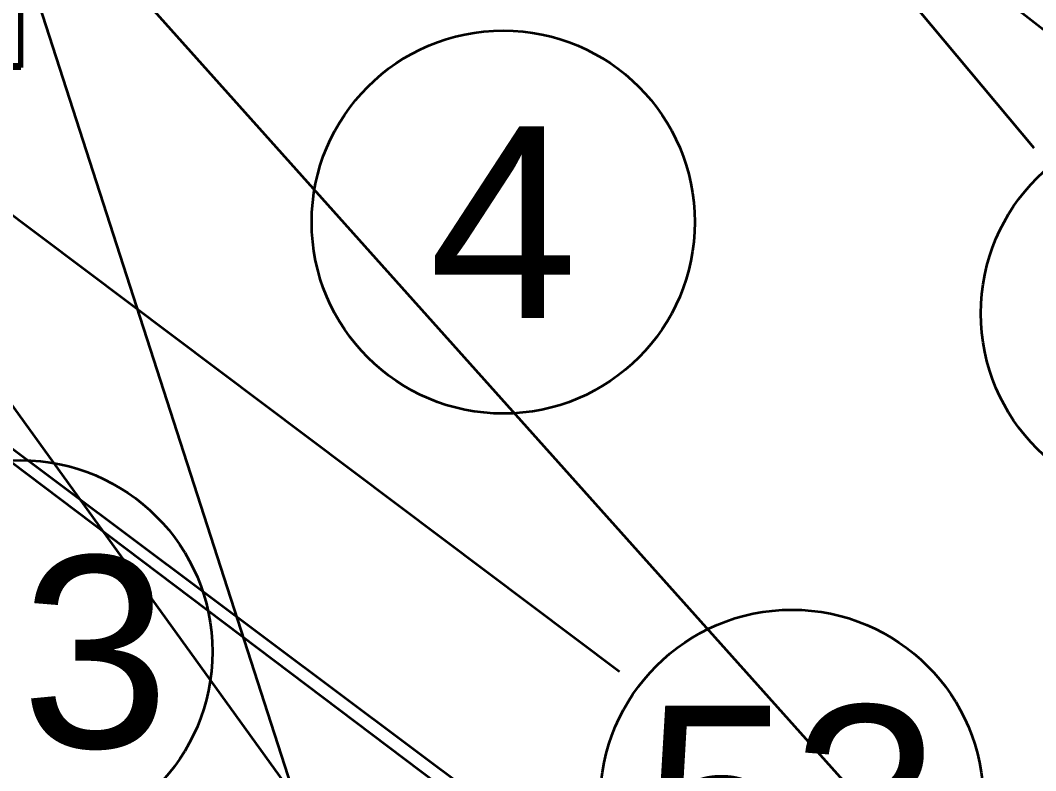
# Model space of a CAD drawing. Header units: millimetres. Extents: x 0 to 594, y 0 to 420.
# Drawn here: x 77.13 to 94.09, y 255.03 to 267.57 of the extents above; entities that cross this region are included whole.
import ezdxf
from ezdxf.enums import TextEntityAlignment as Align

# ---------------------------------------------------------------- set-up
doc = ezdxf.new("R2010")
doc.units = ezdxf.units.MM
doc.styles.add('GOST', font='Arial')

msp = doc.modelspace()

# ---------------------------------------------------------------- linework, layer by layer
at = {"color": 7, "lineweight": 35}
for p, q in [((95.725, 249.446), (44.78, 306.38)), ((83.586, 248.813), (68.107, 296.777)), ((94.065, 265.433), (79.05, 283.38)), ((91.553, 240.976), (62.04, 281.83)), ((109.774, 255.243), (77.95, 280.13)), ((87.14, 256.683), (62.04, 275.55)), ((111.559, 234.066), (61.764, 271.672)), ((102.39, 241.401), (62.04, 271.601))]:
    msp.add_line(p, q, dxfattribs=at)
at = {"color": 1, "lineweight": 70}
for p, q in [((77.14, 266.807), (77.14, 269.377)), ((77.14, 266.807), (46.94, 266.807)), ((77.14, 266.782), (46.94, 266.782)), ((77.14, 266.804), (77.14, 266.807)), ((77.14, 266.801), (77.14, 266.804)), ((77.14, 266.798), (77.14, 266.801)), ((77.14, 266.795), (77.14, 266.798)), ((77.14, 266.793), (77.14, 266.795)), ((77.14, 266.791), (77.14, 266.793)), ((77.14, 266.789), (77.14, 266.791)), ((77.14, 266.787), (77.14, 266.789)), ((77.14, 266.786), (77.14, 266.787)), ((77.14, 266.785), (77.14, 266.786)), ((77.14, 266.784), (77.14, 266.785)), ((77.14, 266.783), (77.14, 266.784)), ((77.14, 266.782), (77.14, 266.783)), ((77.14, 266.783), (77.14, 266.783))]:
    msp.add_line(p, q, dxfattribs=at)
at = {"color": 7, "lineweight": 35}
for centre in [(85.197, 264.196), (96.375, 262.672), (77.139, 257.017), (90.017, 254.52)]:
    msp.add_circle(centre, 3.2, dxfattribs=at)

# ---------------------------------------------------------------- texts
at = {"color": 7, "style": 'GOST'}
for s, p in [('4', (85.197, 264.196)), ('23', (77.139, 257.017)), ('53', (90.017, 254.52))]:
    msp.add_text(s, height=3.2, dxfattribs=at).set_placement(p, align=Align.MIDDLE)

doc.saveas('drawing.dxf')
